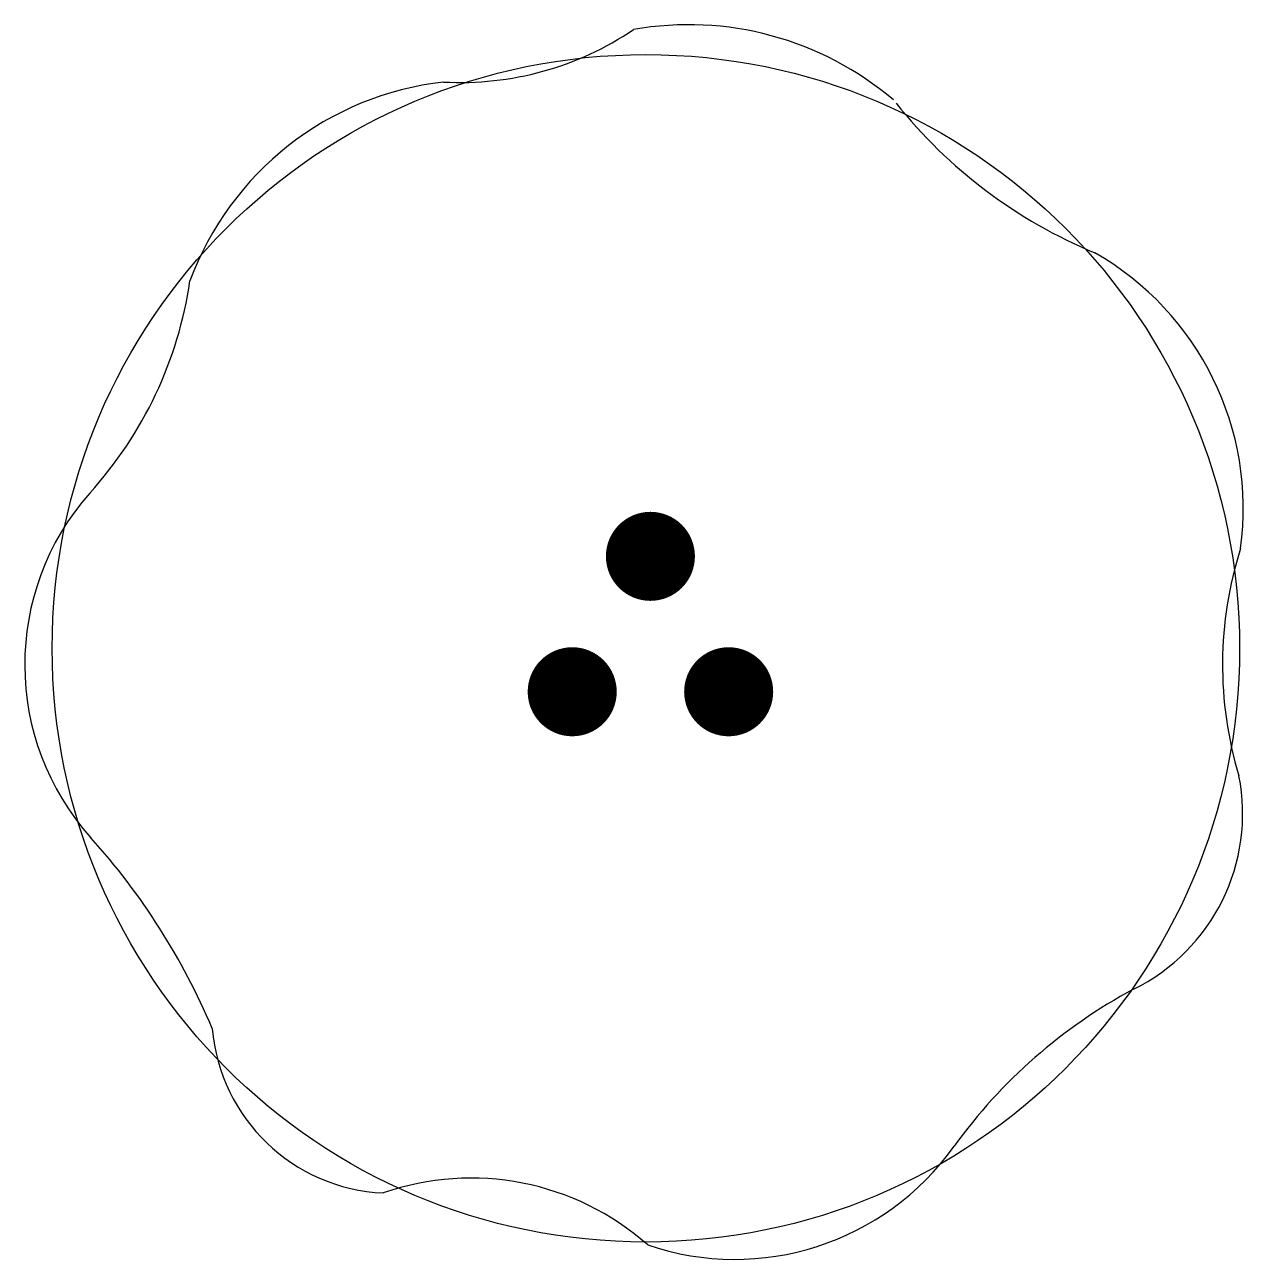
# Model space of a CAD drawing. Extents: x -0.99 to 0.94, y -0.97 to 0.98.
import ezdxf

# ---------------------------------------------------------------- set-up
doc = ezdxf.new("R2010")
doc.units = 0
doc.header["$LTSCALE"] = 0.01
doc.header["$MEASUREMENT"] = 0
doc.layers.get('0').update_dxf_attribs({"lineweight": 20})

msp = doc.modelspace()

# ---------------------------------------------------------------- linework, layer by layer
at = {"color": 0, "linetype": 'ByBlock', "lineweight": -2, "const_width": 0.0705}
for points in [[(-0.0324, 0.142, 1), (0.0381, 0.142, 1)], [(-0.1562, -0.0724, 1), (-0.0857, -0.0724, 1)], [(0.0915, -0.0724, 1), (0.162, -0.0724, 1)]]:
    msp.add_lwpolyline(points, format="xyb", close=True, dxfattribs=at)
at = {"color": 0, "linetype": 'ByBlock', "lineweight": -2}
msp.add_circle((-0.0043, -0.0036), 0.94, dxfattribs=at)
for centre, radius, start, end in [((0.0636, 0.4839), 0.4998, 49.6055, 100.0801), ((-0.2984, 1.384), 0.4918, 266.9536, 303.9328), ((-0.2699, 0.4096), 0.4864, 96.4471, 159.7515), ((1.0086, 1.3511), 0.7887, 218.5439, 247.4883), ((0.4754, 0.2177), 0.4662, 352.2066, 60.2681), ((-1.3561, 0.6703), 0.6366, 317.7426, 351.6602), ((-0.5771, -0.0297), 0.4107, 138.5411, 221.8157), ((1.5164, -0.0297), 0.6077, 162.358, 196.7977), ((0.6306, -0.2655), 0.3099, 296.2433, 11.1854), ((-1.6798, -1.0227), 1.0732, 22.8802, 42.0739), ((1.1646, -1.2836), 0.8399, 118.2075, 144.1719), ((-0.407, -0.5811), 0.2851, 184.8979, 267.3653), ((0.1363, -0.5444), 0.4266, 251.1668, 324.5166), ((-0.281, -1.2647), 0.4224, 48.5526, 109.2329)]:
    msp.add_arc(centre, radius, start, end, dxfattribs=at)

doc.saveas('drawing.dxf')
